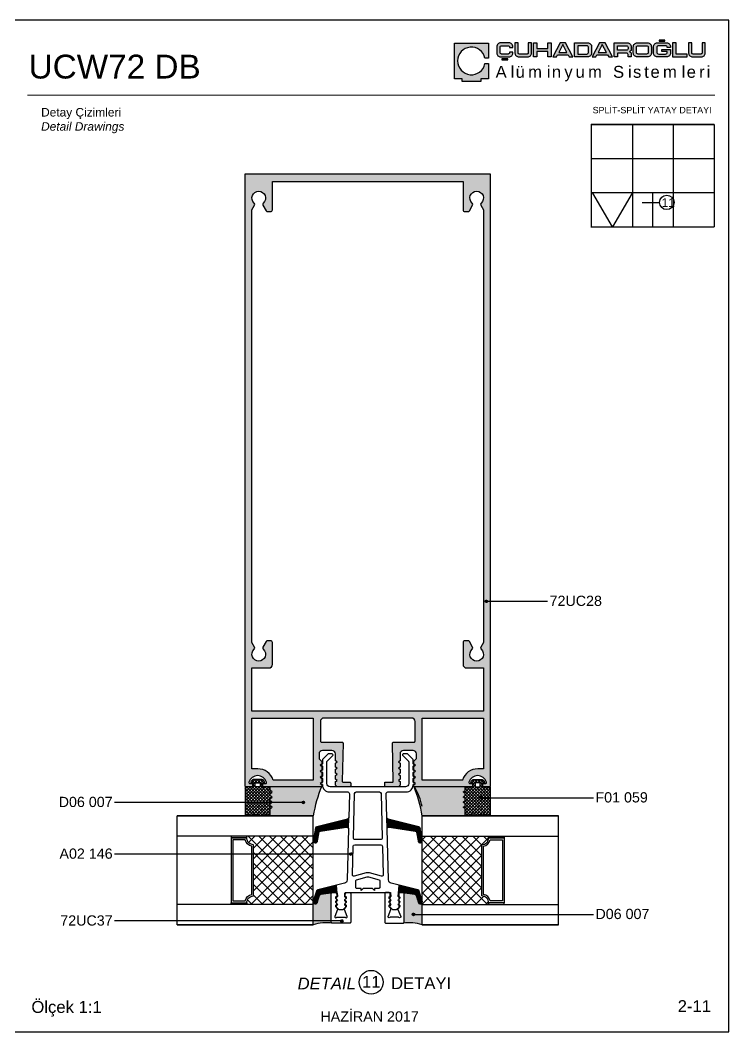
# Model space of a CAD drawing. Header units: millimetres. Extents: x -624 to 1947, y 11274 to 11571.
# Drawn here: x 1739.4 to 1947.4, y 11274.3 to 11571.3 of the extents above; entities that cross this region are included whole.
import ezdxf

# ---------------------------------------------------------------- set-up
doc = ezdxf.new("R2010")
doc.units = ezdxf.units.MM
for name, color, linetype in [('AKSESUAR', 7, 'Continuous'), ('Antet', 7, 'Continuous'), ('kesit_k', 7, 'Continuous'), ('Layer1', 7, 'Continuous'), ('yazı_numara_k', 11, 'Continuous')]:
    doc.layers.add(name, color=color, linetype=linetype)
doc.styles.get("Standard").update_dxf_attribs({"font": 'arial.ttf'})
pattern_1 = [(45, (1988.283914, 8154.76784), (-0.0224506403, 0.0224506403), [])]
pattern_2 = [(135, (2930.973248, 8154.76784), (0.0224506403, 0.0224506403), [])]

# ---------------------------------------------------------------- blocks, each defined once
blk = doc.blocks.new('72UC37')
at = {"layer": 'Layer1', "color": 0, "linetype": 'Continuous', "ltscale": 10}
blk.add_lwpolyline([(1705.09, 11318.63), (1706, 11318.63), (1706.34, 11318.33), (1706.39, 11317.75, -0.221695), (1706.3, 11317.51), (1706.13, 11317.34, 0.414214), (1706.13, 11316.91), (1706.3, 11316.74, -0.414214), (1706.3, 11316.32), (1706.13, 11316.14, 0.414214), (1706.13, 11315.72), (1706.3, 11315.54, -0.414214), (1706.3, 11315.12), (1706.13, 11314.94, 0.198912), (1706.04, 11314.73), (1706.04, 11314.67), (1706.04, 11314.62, 0.198912), (1706.13, 11314.41), (1706.55, 11313.99, -0.298826), (1706.62, 11313.67), (1705.81, 11311.64, 0.837166), (1706.32, 11311.33, -0.213422), (1706.54, 11311.43), (1707.64, 11311.43), (1708.75, 11311.43, -0.213422), (1708.97, 11311.33, 0.837166), (1709.47, 11311.64), (1708.67, 11313.67, -0.298826), (1708.74, 11313.99), (1709.15, 11314.41, 0.198912), (1709.24, 11314.62), (1709.24, 11314.67), (1709.24, 11314.73, 0.198912), (1709.15, 11314.94), (1708.98, 11315.12, -0.414214), (1708.98, 11315.54), (1709.15, 11315.72, 0.414214), (1709.15, 11316.14), (1708.98, 11316.32, -0.414214), (1708.98, 11316.74), (1709.15, 11316.91, 0.414214), (1709.15, 11317.34), (1708.98, 11317.51, -0.221695), (1708.89, 11317.75), (1708.94, 11318.33), (1709.28, 11318.63), (1710.19, 11318.63, -0.414214), (1710.49, 11318.33), (1710.49, 11309.93, -0.414214), (1710.19, 11309.63), (1707.64, 11309.63), (1705.09, 11309.63, -0.414214), (1704.79, 11309.93), (1704.79, 11318.33, -0.414214)], format="xyb", close=True, dxfattribs=at)
blk = doc.blocks.new('A02146')
h = blk.add_hatch()
h.set_pattern_fill('ANSI31', color=1, scale=0.01, angle=360, style=0)
h.set_pattern_definition(pattern_1)
h.paths.add_polyline_path([(2444.66, 11196.86), (2453.67, 11199.11, 0.337023), (2454.04, 11199.58), (2453.96, 11196.24, 0.466308), (2453.38, 11196.75), (2445.7, 11195.6, 0.321907), (2445.28, 11195.2), (2444.82, 11192.63, -1), (2443.64, 11192.84), (2444.29, 11196.46, -0.29562)])
h = blk.add_hatch()
h.set_pattern_fill('ANSI31', color=1, scale=0.01, angle=180, style=0)
h.set_pattern_definition(pattern_2)
h.paths.add_polyline_path([(2474.6, 11196.86), (2465.59, 11199.11, -0.337023), (2465.21, 11199.58), (2465.3, 11196.24, -0.466308), (2465.87, 11196.75), (2473.56, 11195.6, -0.321907), (2473.98, 11195.2), (2474.44, 11192.63, 1), (2475.62, 11192.84), (2474.97, 11196.46, 0.29562)])
h = blk.add_hatch()
h.set_pattern_fill('ANSI31', color=1, scale=0.01, angle=360, style=0)
h.set_pattern_definition(pattern_1)
h.paths.add_polyline_path([(2444.95, 11178.35), (2450.43, 11179.71), (2450.63, 11177.41, 0.388879), (2450.43, 11177.59), (2449.54, 11177.59, 0.037105), (2449.51, 11177.59), (2445.83, 11177.04, 0.285816), (2445.43, 11176.7), (2444.78, 11174.65, -1), (2443.63, 11175.01), (2444.59, 11178.01, -0.260029)])
h = blk.add_hatch()
h.set_pattern_fill('ANSI31', color=1, scale=0.01, angle=180, style=0)
h.set_pattern_definition(pattern_2)
h.paths.add_polyline_path([(2474.31, 11178.35), (2468.83, 11179.71), (2468.63, 11177.41, -0.388879), (2468.83, 11177.59), (2469.71, 11177.59, -0.037105), (2469.74, 11177.59), (2473.42, 11177.04, -0.285816), (2473.83, 11176.7), (2474.48, 11174.65, 1), (2475.62, 11175.01), (2474.67, 11178.01, 0.260029)])
at = {"color": 1}
for p, q in [((2453.96, 11196.24), (2454.04, 11199.58)), ((2465.3, 11196.24), (2465.21, 11199.58)), ((2450.63, 11177.41), (2450.43, 11179.71)), ((2468.63, 11177.41), (2468.83, 11179.71))]:
    blk.add_line(p, q, dxfattribs=at)
for points in [[(2465.69, 11181.25), (2465.3, 11196.24, -0.466308), (2465.87, 11196.75), (2473.56, 11195.6, -0.321907), (2473.98, 11195.2), (2474.44, 11192.63, 1), (2475.62, 11192.84), (2474.97, 11196.46, 0.29562), (2474.6, 11196.86), (2465.59, 11199.11, -0.337023), (2465.21, 11199.58), (2465.03, 11206.58, -0.421902), (2465.53, 11207.09), (2470.93, 11207.09, 0.414214), (2472.93, 11209.09), (2472.93, 11209.13, -0.298217), (2473.05, 11209.32, 0.654654), (2473.05, 11209.87, -0.298217), (2472.93, 11210.05), (2472.93, 11210.93, -0.298217), (2473.05, 11211.12, 0.654654), (2473.05, 11211.67, -0.298217), (2472.93, 11211.85), (2472.93, 11212.73, -0.298217), (2473.05, 11212.92, 0.654654), (2473.05, 11213.47, -0.298217), (2472.93, 11213.65), (2472.93, 11214.53, -0.298217), (2473.05, 11214.72, 0.636984), (2473.06, 11215.26, -0.284688), (2472.95, 11215.44), (2472.95, 11216.47, 0.198912), (2472.86, 11216.68), (2471.34, 11218.2, 0.198912), (2471.13, 11218.29), (2470.14, 11218.29, 0.668179), (2469.92, 11217.78), (2471.56, 11216.14, -0.198912), (2471.65, 11215.93), (2471.65, 11209.59, -0.414214), (2470.65, 11208.59), (2459.63, 11208.59), (2448.61, 11208.59, -0.414214), (2447.61, 11209.59), (2447.61, 11215.93, -0.198912), (2447.69, 11216.14), (2449.33, 11217.78, 0.668179), (2449.12, 11218.29), (2448.13, 11218.29, 0.198912), (2447.92, 11218.2), (2446.39, 11216.68, 0.198912), (2446.31, 11216.47), (2446.31, 11215.44, -0.284688), (2446.2, 11215.26, 0.636984), (2446.21, 11214.72, -0.298217), (2446.33, 11214.53), (2446.33, 11213.65, -0.298217), (2446.21, 11213.47, 0.654654), (2446.21, 11212.92, -0.298217), (2446.33, 11212.73), (2446.33, 11211.85, -0.298217), (2446.21, 11211.67, 0.654654), (2446.21, 11211.12, -0.298217), (2446.33, 11210.93), (2446.33, 11210.05, -0.298217), (2446.21, 11209.87, 0.654654), (2446.21, 11209.32, -0.298217), (2446.33, 11209.13), (2446.33, 11209.09, 0.414214), (2448.33, 11207.09), (2453.73, 11207.09, -0.421902), (2454.23, 11206.58), (2454.04, 11199.58, -0.337023), (2453.67, 11199.11), (2444.66, 11196.86, 0.29562), (2444.29, 11196.46), (2443.64, 11192.84, 1), (2444.82, 11192.63), (2445.28, 11195.2, -0.321907), (2445.7, 11195.6), (2453.38, 11196.75, -0.466308), (2453.96, 11196.24), (2453.56, 11181.25, -0.337023), (2452.81, 11180.31), (2444.95, 11178.35, 0.260029), (2444.59, 11178.01), (2443.63, 11175.01, 1), (2444.78, 11174.65), (2445.43, 11176.7, -0.285816), (2445.83, 11177.04), (2449.51, 11177.59, -0.037105), (2449.54, 11177.59), (2450.43, 11177.59, -0.388879), (2450.63, 11177.41), (2450.71, 11176.52, -0.204743), (2450.63, 11176.29), (2450.45, 11176.09, 0.376712), (2450.45, 11175.69), (2450.63, 11175.49, -0.376712), (2450.63, 11175.09), (2450.45, 11174.89, 0.376712), (2450.45, 11174.49), (2450.63, 11174.29, -0.376712), (2450.63, 11173.89), (2450.45, 11173.69, 0.395342), (2450.47, 11173.28), (2451.07, 11172.68, 0.198912), (2451.28, 11172.59), (2452.28, 11172.59, 0.198912), (2452.49, 11172.68), (2453.09, 11173.28, 0.395342), (2453.1, 11173.69), (2452.92, 11173.89, -0.376712), (2452.92, 11174.29), (2453.1, 11174.49, 0.376712), (2453.1, 11174.89), (2452.92, 11175.09, -0.376712), (2452.92, 11175.49), (2453.1, 11175.69, 0.376712), (2453.1, 11176.09), (2452.92, 11176.29, -0.204743), (2452.85, 11176.52), (2452.93, 11177.41, -0.388879), (2453.13, 11177.59), (2466.13, 11177.59, -0.388879), (2466.33, 11177.41), (2466.41, 11176.52, -0.204743), (2466.33, 11176.29), (2466.15, 11176.09, 0.376712), (2466.15, 11175.69), (2466.33, 11175.49, -0.376712), (2466.33, 11175.09), (2466.15, 11174.89, 0.376712), (2466.15, 11174.49), (2466.33, 11174.29, -0.376712), (2466.33, 11173.89), (2466.15, 11173.69, 0.395342), (2466.17, 11173.28), (2466.77, 11172.68, 0.198912), (2466.98, 11172.59), (2467.98, 11172.59, 0.198912), (2468.19, 11172.68), (2468.79, 11173.28, 0.395342), (2468.8, 11173.69), (2468.62, 11173.89, -0.376712), (2468.62, 11174.29), (2468.8, 11174.49, 0.376712), (2468.8, 11174.89), (2468.62, 11175.09, -0.376712), (2468.62, 11175.49), (2468.8, 11175.69, 0.376712), (2468.8, 11176.09), (2468.62, 11176.29, -0.204743), (2468.55, 11176.52), (2468.63, 11177.41, -0.388879), (2468.83, 11177.59), (2469.71, 11177.59, -0.037105), (2469.74, 11177.59), (2473.42, 11177.04, -0.285816), (2473.83, 11176.7), (2474.48, 11174.65, 1), (2475.62, 11175.01), (2474.67, 11178.01, 0.260029), (2474.31, 11178.35), (2466.45, 11180.31, -0.337023)], [(2455.39, 11193.6), (2455.73, 11206.6, -0.406566), (2456.23, 11207.09), (2463.03, 11207.09, -0.406566), (2463.53, 11206.6), (2463.87, 11193.6, -0.421902), (2463.37, 11193.09), (2455.89, 11193.09, -0.421902)], [(2455.11, 11182.79), (2455.32, 11191.1, -0.406566), (2455.82, 11191.59), (2463.43, 11191.59, -0.406566), (2463.93, 11191.1), (2464.15, 11182.79, -0.501309), (2463.65, 11182.39), (2460.15, 11183.33, 0.131652), (2459.11, 11183.33), (2455.61, 11182.39, -0.501309)], [(2456.13, 11178.99), (2456.13, 11181.14, -0.339454), (2456.28, 11181.33), (2459.42, 11182.17, -0.131652), (2459.84, 11182.17), (2462.98, 11181.33, -0.339454), (2463.13, 11181.14), (2463.13, 11178.99, -0.414214), (2462.93, 11178.79), (2461.63, 11178.79), (2461.63, 11178.19), (2461.03, 11178.79), (2458.23, 11178.79), (2457.63, 11178.19), (2457.63, 11178.79), (2456.33, 11178.79, -0.414214)]]:
    blk.add_lwpolyline(points, format="xyb", close=True, dxfattribs=at)
blk = doc.blocks.new('CAM32')
at = {"linetype": 'Continuous'}
for points in [[(941.47, -529.89), (941.47, -534.48), (940.97, -534.48), (940.97, -529.89)], [(941.47, -529.89), (941.47, -534.48), (940.97, -534.48), (940.97, -529.89)], [(941.47, -529.89), (941.47, -534.48), (940.97, -534.48), (940.97, -529.89)], [(960.47, -529.89), (960.47, -534.48), (960.97, -534.48), (960.97, -529.89)], [(960.47, -529.89), (960.47, -534.48), (960.97, -534.48), (960.97, -529.89)], [(960.47, -529.89), (960.47, -534.48), (960.97, -534.48), (960.97, -529.89)]]:
    blk.add_hatch(color=4, dxfattribs=at).paths.add_polyline_path(points)
h = blk.add_hatch()
h.set_pattern_fill('ANSI37', color=256, scale=0.7, angle=270, style=0)
h.set_pattern_definition([(315, (-765.4288, -11863.6118), (1.5715448, 1.5715448), []), (45, (-765.4288, -11863.6118), (-1.5715448, 1.5715448), [])])
h.paths.add_polyline_path([(960.97, -553.99), (960.97, -534.49), (960.47, -534.49), (960.47, -534.49, 0.414214), (958.47, -536.49), (943.47, -536.49, 0.414214), (941.47, -534.49), (941.47, -534.48), (940.97, -534.48), (940.97, -553.99)])
at = {"color": 4}
for p, q in [((934.97, -513.99), (934.97, -553.99)), ((934.97, -553.99), (934.97, -513.99)), ((934.97, -513.99), (966.97, -513.99)), ((934.97, -513.99), (934.97, -553.99)), ((934.97, -553.99), (934.97, -513.99)), ((934.97, -513.99), (966.97, -513.99)), ((934.97, -513.99), (934.97, -553.99)), ((934.97, -513.99), (966.97, -513.99)), ((940.97, -553.99), (940.97, -513.99)), ((940.97, -553.99), (940.97, -513.99)), ((940.97, -553.99), (940.97, -513.99)), ((960.97, -553.99), (960.97, -513.99)), ((960.97, -553.99), (960.97, -513.99)), ((960.97, -553.99), (960.97, -513.99)), ((966.97, -513.99), (966.97, -553.99)), ((966.97, -513.99), (966.97, -553.99)), ((966.97, -553.99), (966.97, -513.99)), ((966.97, -553.99), (966.97, -513.99)), ((966.97, -513.99), (966.97, -553.99)), ((934.97, -553.99), (966.97, -553.99)), ((934.97, -553.99), (966.97, -553.99)), ((934.97, -553.99), (966.97, -553.99))]:
    blk.add_line(p, q, dxfattribs=at)
for points in [[(941.47, -529.89), (941.47, -534.48), (940.97, -534.48), (940.97, -529.89)], [(941.47, -529.89), (941.47, -534.48), (940.97, -534.48), (940.97, -529.89)], [(941.47, -529.89), (941.47, -534.48), (940.97, -534.48), (940.97, -529.89)], [(960.47, -529.89), (960.47, -534.49), (960.97, -534.49), (960.97, -529.89)], [(960.47, -529.89), (960.47, -534.48), (960.97, -534.48), (960.97, -529.89)], [(960.47, -529.89), (960.47, -534.49), (960.97, -534.49), (960.97, -529.89)], [(960.47, -529.89), (960.47, -534.48), (960.97, -534.48), (960.97, -529.89)], [(960.47, -529.89), (960.47, -534.49), (960.97, -534.49), (960.97, -529.89)], [(960.47, -529.89), (960.47, -534.48), (960.97, -534.48), (960.97, -529.89)]]:
    blk.add_lwpolyline(points, close=True, dxfattribs=at)
for points in [[(958.47, -536.49, -0.414214), (960.47, -534.49), (960.47, -529.89), (941.47, -529.89), (941.47, -534.49, -0.414214), (943.47, -536.49)], [(958.47, -536.49, -0.414214), (960.47, -534.49), (960.47, -529.89), (941.47, -529.89), (941.47, -534.49, -0.414214), (943.47, -536.49)], [(958.47, -536.49, -0.414214), (960.47, -534.49), (960.47, -529.89), (941.47, -529.89), (941.47, -534.49, -0.414214), (943.47, -536.49)], [(958.02, -535.99, -0.300614), (959.97, -534.04), (959.97, -530.39), (941.97, -530.39), (941.97, -534.04, -0.300614), (943.92, -535.99)], [(958.02, -535.99, -0.300614), (959.97, -534.04), (959.97, -530.39), (941.97, -530.39), (941.97, -534.04, -0.300614), (943.92, -535.99)], [(958.02, -535.99, -0.300614), (959.97, -534.04), (959.97, -530.39), (941.97, -530.39), (941.97, -534.04, -0.300614), (943.92, -535.99)]]:
    blk.add_lwpolyline(points, format="xyb", close=True, dxfattribs=at)
blk = doc.blocks.new('F01059')
h = blk.add_hatch()
h.set_pattern_fill('ANSI37', color=11, scale=0.2, angle=270)
h.set_pattern_definition([(315, (-9811.85, 12946.3774), (0.449012806, 0.449012806), []), (45, (-9811.85, 12946.3774), (-0.449012806, 0.449012806), [])])
h.paths.add_polyline_path([(1350.88, 11081.2), (1351.11, 11081.6), (1351.81, 11081.6), (1352.04, 11081.2, 0.57735), (1352.38, 11081.2), (1352.61, 11081.6), (1353.31, 11081.6), (1353.54, 11081.2, 0.57735), (1353.88, 11081.2), (1354.11, 11081.6), (1355.01, 11081.6, 0.414214), (1355.21, 11081.8), (1355.21, 11083.41, 0.245393), (1355.12, 11083.58, -0.734238), (1355.21, 11083.85), (1356.41, 11083.85), (1356.41, 11083.45, 0.57735), (1356.71, 11083.28), (1356.91, 11083.39, 0.267949), (1357.41, 11084.26), (1357.41, 11086.34, 0.267949), (1356.91, 11087.21), (1356.71, 11087.32, 0.57735), (1356.41, 11087.15), (1356.41, 11086.75), (1355.21, 11086.75, -0.734238), (1355.12, 11087.02, 0.245393), (1355.21, 11087.19), (1355.21, 11088.8, 0.414214), (1355.01, 11089), (1346.91, 11089, 0.668179), (1346.77, 11088.66), (1347.19, 11088.24, -0.414214), (1347.19, 11087.96), (1346.77, 11087.54, 0.414214), (1346.77, 11087.26), (1347.19, 11086.84, -0.414214), (1347.19, 11086.56), (1346.77, 11086.14, 0.414214), (1346.77, 11085.86), (1347.19, 11085.44, -0.414214), (1347.19, 11085.16), (1346.77, 11084.74, 0.414214), (1346.77, 11084.46), (1347.19, 11084.04, -0.414214), (1347.19, 11083.76), (1346.77, 11083.34, 0.414214), (1346.77, 11083.06), (1347.19, 11082.64, -0.414214), (1347.19, 11082.36), (1346.77, 11081.94, 0.668179), (1346.91, 11081.6), (1348.81, 11081.6), (1349.04, 11081.2, 0.57735), (1349.38, 11081.2), (1349.61, 11081.6), (1350.31, 11081.6), (1350.54, 11081.2, 0.57735)])
h.paths.add_polyline_path([(1355.41, 11086.05), (1356.21, 11086.05, -0.414214), (1356.41, 11085.85), (1356.41, 11084.75, -0.414214), (1356.21, 11084.55), (1355.41, 11084.55, -0.414214), (1355.21, 11084.75), (1355.21, 11085.85, -0.414214)], flags=16)
at = {"color": 0}
for points in [[(1350.88, 11081.2), (1351.11, 11081.6), (1351.81, 11081.6), (1352.04, 11081.2, 0.57735), (1352.38, 11081.2), (1352.61, 11081.6), (1353.31, 11081.6), (1353.54, 11081.2, 0.57735), (1353.88, 11081.2), (1354.11, 11081.6), (1355.01, 11081.6, 0.414214), (1355.21, 11081.8), (1355.21, 11083.41, 0.245393), (1355.12, 11083.58, -0.734238), (1355.21, 11083.85), (1356.41, 11083.85), (1356.41, 11083.45, 0.57735), (1356.71, 11083.28), (1356.91, 11083.39, 0.267949), (1357.41, 11084.26), (1357.41, 11086.34, 0.267949), (1356.91, 11087.21), (1356.71, 11087.32, 0.57735), (1356.41, 11087.15), (1356.41, 11086.75), (1355.21, 11086.75, -0.734238), (1355.12, 11087.02, 0.245393), (1355.21, 11087.19), (1355.21, 11088.8, 0.414214), (1355.01, 11089), (1346.91, 11089, 0.668179), (1346.77, 11088.66), (1347.19, 11088.24, -0.414214), (1347.19, 11087.96), (1346.77, 11087.54, 0.414214), (1346.77, 11087.26), (1347.19, 11086.84, -0.414214), (1347.19, 11086.56), (1346.77, 11086.14, 0.414214), (1346.77, 11085.86), (1347.19, 11085.44, -0.414214), (1347.19, 11085.16), (1346.77, 11084.74, 0.414214), (1346.77, 11084.46), (1347.19, 11084.04, -0.414214), (1347.19, 11083.76), (1346.77, 11083.34, 0.414214), (1346.77, 11083.06), (1347.19, 11082.64, -0.414214), (1347.19, 11082.36), (1346.77, 11081.94, 0.668179), (1346.91, 11081.6), (1348.81, 11081.6), (1349.04, 11081.2, 0.57735), (1349.38, 11081.2), (1349.61, 11081.6), (1350.31, 11081.6), (1350.54, 11081.2, 0.57735)], [(1355.41, 11086.05), (1356.21, 11086.05, -0.414214), (1356.41, 11085.85), (1356.41, 11084.75, -0.414214), (1356.21, 11084.55), (1355.41, 11084.55, -0.414214), (1355.21, 11084.75), (1355.21, 11085.85, -0.414214)]]:
    blk.add_lwpolyline(points, format="xyb", close=True, dxfattribs=at)
blk = doc.blocks.new('logo')
at = {"layer": 'Antet'}
h = blk.add_hatch(color=255, dxfattribs=at)
h.paths.add_polyline_path([(-430211.64, 79968.64, -0.414214), (-430211.2, 79969.07), (-430209.3, 79969.07, -0.414214), (-430208.87, 79968.64), (-430208.87, 79968.51), (-430207.89, 79968.51), (-430207.89, 79968.77, 0.414214), (-430209.03, 79969.91), (-430211.48, 79969.91, 0.414214), (-430212.62, 79968.77), (-430212.62, 79966.93, 0.414214), (-430211.48, 79965.79), (-430209.03, 79965.79, 0.414214), (-430207.89, 79966.93), (-430207.89, 79967.18), (-430208.87, 79967.18), (-430208.87, 79967.06, -0.414214), (-430209.3, 79966.63), (-430211.2, 79966.63, -0.414214), (-430211.64, 79967.06)])
h.paths.add_polyline_path([(-430211.12, 79965.27), (-430211.12, 79964.98), (-430209.39, 79964.98), (-430209.39, 79965.27)])
h.paths.add_polyline_path([(-430203.54, 79965.79, 0.414214), (-430202.4, 79966.93), (-430202.4, 79969.91), (-430203.36, 79969.91), (-430203.36, 79966.97, -0.414214), (-430203.7, 79966.63), (-430205.98, 79966.63, -0.414214), (-430206.33, 79966.97), (-430206.33, 79969.91), (-430207.28, 79969.91), (-430207.28, 79966.93, 0.414214), (-430206.14, 79965.79)])
h.paths.add_polyline_path([(-430200.82, 79967.43), (-430197.61, 79967.43), (-430197.61, 79965.79), (-430196.63, 79965.79), (-430196.63, 79969.91), (-430197.61, 79969.91), (-430197.61, 79968.27), (-430200.82, 79968.27), (-430200.82, 79969.91), (-430201.8, 79969.91), (-430201.8, 79965.79), (-430200.82, 79965.79)])
h.paths.add_polyline_path([(-430196.17, 79965.79), (-430195.09, 79965.79), (-430194.79, 79966.39), (-430191.63, 79966.39), (-430191.32, 79965.79), (-430190.25, 79965.79), (-430192.39, 79969.93), (-430194.02, 79969.93)])
h.paths.add_polyline_path([(-430194.41, 79967.1), (-430193.21, 79969.43), (-430192, 79967.1)], flags=16)
h.paths.add_polyline_path([(-430189.78, 79965.79), (-430185.9, 79965.79, 0.414214), (-430184.76, 79966.93), (-430184.76, 79968.77, 0.414214), (-430185.9, 79969.91), (-430189.78, 79969.91)])
h.paths.add_polyline_path([(-430188.83, 79969.07), (-430186.15, 79969.07, -0.414214), (-430185.71, 79968.64), (-430185.71, 79967.06, -0.414214), (-430186.15, 79966.63), (-430188.83, 79966.63)], flags=16)
h.paths.add_polyline_path([(-430183.21, 79966.39), (-430180.06, 79966.39), (-430179.75, 79965.79), (-430178.67, 79965.79), (-430180.82, 79969.93), (-430182.45, 79969.93), (-430184.6, 79965.79), (-430183.52, 79965.79)])
h.paths.add_polyline_path([(-430182.84, 79967.1), (-430181.63, 79969.43), (-430180.43, 79967.1)], flags=16)
h.paths.add_polyline_path([(-430177.2, 79966.9), (-430174.52, 79966.9, -0.414214), (-430174.08, 79966.47), (-430174.08, 79965.79), (-430173.13, 79965.79), (-430173.13, 79966.73, 0.203358), (-430173.26, 79967.04, 0.098259), (-430173.64, 79967.28), (-430173.64, 79967.38, 0.058399), (-430173.32, 79967.55, 0.246853), (-430173.13, 79967.91), (-430173.13, 79968.77, 0.414214), (-430174.27, 79969.91), (-430178.15, 79969.91), (-430178.15, 79965.79), (-430177.2, 79965.79)])
h.paths.add_polyline_path([(-430177.2, 79967.77), (-430177.2, 79969.07), (-430174.55, 79969.07, -0.414214), (-430174.08, 79968.61), (-430174.08, 79968.2, -0.414214), (-430174.52, 79967.77)], flags=16)
h.paths.add_polyline_path([(-430168.35, 79965.79, 0.414214), (-430167.21, 79966.93), (-430167.21, 79968.77, 0.414214), (-430168.35, 79969.91), (-430171.39, 79969.91, 0.414214), (-430172.52, 79968.77), (-430172.52, 79966.93, 0.414214), (-430171.39, 79965.79)])
h.paths.add_polyline_path([(-430171.14, 79966.63, -0.414214), (-430171.57, 79967.06), (-430171.57, 79968.64, -0.414214), (-430171.14, 79969.07), (-430168.6, 79969.07, -0.414214), (-430168.16, 79968.64), (-430168.16, 79967.06, -0.414214), (-430168.6, 79966.63)], flags=16)
h.paths.add_polyline_path([(-430165.47, 79965.79), (-430162.72, 79965.79, 0.414214), (-430161.58, 79966.93), (-430161.58, 79967.93), (-430164.15, 79967.93), (-430164.15, 79967.38), (-430162.56, 79967.38), (-430162.56, 79967.18, -0.414214), (-430163.11, 79966.63), (-430165.07, 79966.63, -0.414214), (-430165.62, 79967.18), (-430165.62, 79968.52, -0.414214), (-430165.07, 79969.07), (-430163.11, 79969.07, -0.407741), (-430162.56, 79968.53), (-430161.58, 79968.53), (-430161.58, 79968.77, 0.414214), (-430162.72, 79969.91), (-430165.47, 79969.91, 0.414214), (-430166.6, 79968.77), (-430166.6, 79966.93, 0.414214)])
h.paths.add_polyline_path([(-430163.23, 79970.43), (-430163.23, 79970.72), (-430164.96, 79970.72), (-430164.96, 79970.43)])
h.paths.add_polyline_path([(-430156.73, 79965.79), (-430156.73, 79966.63), (-430159.92, 79966.63), (-430159.92, 79969.91), (-430160.97, 79969.91), (-430160.97, 79965.79)])
h.paths.add_polyline_path([(-430155.32, 79966.97), (-430155.32, 79969.91), (-430156.27, 79969.91), (-430156.27, 79966.93, 0.414214), (-430155.13, 79965.79), (-430152.53, 79965.79, 0.414214), (-430151.39, 79966.93), (-430151.39, 79969.91), (-430152.34, 79969.91), (-430152.34, 79966.97, -0.414214), (-430152.69, 79966.63), (-430154.97, 79966.63, -0.414214)])
blk.add_hatch(color=255, dxfattribs=at).paths.add_polyline_path([(-430216.08, 79965.4), (-430215.09, 79965.4), (-430215.09, 79969.85), (-430225.03, 79969.85), (-430225.03, 79959.39), (-430222.81, 79959.39), (-430222.81, 79958.6), (-430217.31, 79958.6), (-430217.31, 79959.39), (-430215.09, 79959.39), (-430215.09, 79963.83), (-430216.08, 79963.83, -10.235635)])
at = {"layer": 'Antet', "color": 255}
for points in [[(-430164.96, 79970.72), (-430164.96, 79970.43), (-430163.23, 79970.43), (-430163.23, 79970.72)], [(-430200.82, 79969.91), (-430200.82, 79968.27), (-430197.61, 79968.27), (-430197.61, 79969.91), (-430196.63, 79969.91), (-430196.63, 79965.79), (-430197.61, 79965.79), (-430197.61, 79967.43), (-430200.82, 79967.43), (-430200.82, 79965.79), (-430201.8, 79965.79), (-430201.8, 79969.91)], [(-430195.09, 79965.79), (-430194.79, 79966.39), (-430191.63, 79966.39), (-430191.32, 79965.79), (-430190.25, 79965.79), (-430192.39, 79969.93), (-430194.02, 79969.93), (-430196.17, 79965.79)], [(-430194.41, 79967.1), (-430192, 79967.1), (-430193.21, 79969.43)], [(-430183.52, 79965.79), (-430183.21, 79966.39), (-430180.06, 79966.39), (-430179.75, 79965.79), (-430178.67, 79965.79), (-430180.82, 79969.93), (-430182.45, 79969.93), (-430184.6, 79965.79)], [(-430182.84, 79967.1), (-430180.43, 79967.1), (-430181.63, 79969.43)], [(-430160.97, 79969.91), (-430160.97, 79965.79), (-430156.73, 79965.79), (-430156.73, 79966.63), (-430159.92, 79966.63), (-430159.92, 79969.91)], [(-430211.12, 79965.27), (-430211.12, 79964.98), (-430209.39, 79964.98), (-430209.39, 79965.27)]]:
    blk.add_lwpolyline(points, close=True, dxfattribs=at)
for points in [[(-430217.31, 79959.39), (-430217.31, 79958.6), (-430222.81, 79958.6), (-430222.81, 79959.39), (-430225.03, 79959.39), (-430225.03, 79969.85), (-430215.09, 79969.85), (-430215.09, 79965.4), (-430216.08, 79965.4, 10.235635), (-430216.08, 79963.83), (-430215.09, 79963.83), (-430215.09, 79959.39)], [(-430211.2, 79966.63, -0.414214), (-430211.64, 79967.06), (-430211.64, 79968.64, -0.414214), (-430211.2, 79969.07), (-430209.3, 79969.07, -0.414214), (-430208.87, 79968.64), (-430208.87, 79968.51), (-430207.89, 79968.51), (-430207.89, 79968.77, 0.414214), (-430209.03, 79969.91), (-430211.48, 79969.91, 0.414214), (-430212.62, 79968.77), (-430212.62, 79966.93, 0.414214), (-430211.48, 79965.79), (-430209.03, 79965.79, 0.414214), (-430207.89, 79966.93), (-430207.89, 79967.18), (-430208.87, 79967.18), (-430208.87, 79967.06, -0.414214), (-430209.3, 79966.63)], [(-430203.7, 79966.63), (-430205.98, 79966.63, -0.414214), (-430206.33, 79966.97), (-430206.33, 79969.91), (-430207.28, 79969.91), (-430207.28, 79966.93, 0.414214), (-430206.14, 79965.79), (-430203.54, 79965.79, 0.414214), (-430202.4, 79966.93), (-430202.4, 79969.91), (-430203.36, 79969.91), (-430203.36, 79966.97, -0.414214)], [(-430189.78, 79965.79), (-430189.78, 79969.91), (-430185.9, 79969.91, -0.414214), (-430184.76, 79968.77), (-430184.76, 79966.93, -0.414214), (-430185.9, 79965.79)], [(-430185.71, 79968.64, 0.414214), (-430186.15, 79969.07), (-430188.83, 79969.07), (-430188.83, 79966.63), (-430186.15, 79966.63, 0.414214), (-430185.71, 79967.06)], [(-430173.13, 79966.73), (-430173.13, 79965.79), (-430174.08, 79965.79), (-430174.08, 79966.47, 0.414214), (-430174.52, 79966.9), (-430177.2, 79966.9), (-430177.2, 79965.79), (-430178.15, 79965.79), (-430178.15, 79969.91), (-430174.27, 79969.91, -0.414214), (-430173.13, 79968.77), (-430173.13, 79967.91, -0.246853), (-430173.32, 79967.55, -0.058399), (-430173.64, 79967.38), (-430173.64, 79967.28, -0.098259), (-430173.26, 79967.04, -0.203358)], [(-430174.55, 79969.07, -0.414214), (-430174.08, 79968.61), (-430174.08, 79968.2, -0.414214), (-430174.52, 79967.77), (-430177.2, 79967.77), (-430177.2, 79969.07)], [(-430168.35, 79965.79), (-430171.39, 79965.79, -0.414214), (-430172.52, 79966.93), (-430172.52, 79968.77, -0.414214), (-430171.39, 79969.91), (-430168.35, 79969.91, -0.414214), (-430167.21, 79968.77), (-430167.21, 79966.93, -0.414214)], [(-430168.16, 79968.64), (-430168.16, 79967.06, -0.414214), (-430168.6, 79966.63), (-430171.14, 79966.63, -0.414214), (-430171.57, 79967.06), (-430171.57, 79968.64, -0.414214), (-430171.14, 79969.07), (-430168.6, 79969.07, -0.414214)], [(-430162.56, 79967.18), (-430162.56, 79967.38), (-430164.15, 79967.38), (-430164.15, 79967.93), (-430161.58, 79967.93), (-430161.58, 79966.93, -0.414214), (-430162.72, 79965.79), (-430165.47, 79965.79, -0.414214), (-430166.6, 79966.93), (-430166.6, 79968.77, -0.414214), (-430165.47, 79969.91), (-430162.72, 79969.91, -0.414214), (-430161.58, 79968.77), (-430161.58, 79968.53), (-430162.56, 79968.53, 0.407741), (-430163.11, 79969.07), (-430165.07, 79969.07, 0.414214), (-430165.62, 79968.52), (-430165.62, 79967.18, 0.414214), (-430165.07, 79966.63), (-430163.11, 79966.63, 0.414214)], [(-430155.13, 79965.79), (-430152.53, 79965.79, 0.414214), (-430151.39, 79966.93), (-430151.39, 79969.91), (-430152.34, 79969.91), (-430152.34, 79966.97, -0.414214), (-430152.69, 79966.63), (-430154.97, 79966.63, -0.414214), (-430155.32, 79966.97), (-430155.32, 79969.91), (-430156.27, 79969.91), (-430156.27, 79966.93, 0.414214)]]:
    blk.add_lwpolyline(points, format="xyb", close=True, dxfattribs=at)
at = {"layer": 'Antet', "color": 255, "insert": (-430212.96, 79963.16), "char_height": 3.5, "attachment_point": 1}
blk.add_mtext('{\\fArial|b0|i0|c162|p34;\\T1.35;Alüminyum Sistemleri}', dxfattribs=at)
blk = doc.blocks.new('72UC28')
at = {"layer": 'AKSESUAR', "linetype": 'ByBlock'}
h = blk.add_hatch(color=30, dxfattribs=at)
h.paths.add_polyline_path([(3791.88, 10610.15), (3791.88, 10789.85), (3719.88, 10789.85), (3719.88, 10610.15, 0.414214), (3720.18, 10609.85), (3721.71, 10609.85, 0.267949), (3721.97, 10610), (3722.04, 10610.12, 0.131652), (3722.08, 10610.27), (3722.08, 10610.55, 0.414214), (3721.78, 10610.85), (3721.29, 10610.85, -0.50381), (3721, 10611.23, -0.740532), (3726.16, 10611.23, -0.50381), (3725.88, 10610.85), (3725.38, 10610.85, 0.414214), (3725.08, 10610.55), (3725.08, 10610.27, 0.131652), (3725.12, 10610.12), (3725.2, 10610, 0.267949), (3725.46, 10609.85), (3742.08, 10609.85, 0.414214), (3742.38, 10610.15), (3742.38, 10610.53), (3741.88, 10610.85), (3742.38, 10611.16), (3742.38, 10612.33), (3741.88, 10612.65), (3742.38, 10612.96), (3742.38, 10614.13), (3741.88, 10614.45), (3742.38, 10614.76), (3742.38, 10615.93), (3741.88, 10616.25), (3742.38, 10616.56), (3742.38, 10617.25, 0.198912), (3742.32, 10617.39), (3741.64, 10618.07, -0.198912), (3741.58, 10618.21), (3741.58, 10619.55, -0.414214), (3742.58, 10620.55), (3745.38, 10620.55, -0.414214), (3746.38, 10619.55), (3746.38, 10617.46), (3746.88, 10617.15), (3746.38, 10616.83), (3746.38, 10615.66), (3746.88, 10615.35), (3746.38, 10615.03), (3746.38, 10613.86), (3746.88, 10613.55), (3746.38, 10613.23), (3746.38, 10612.06), (3746.88, 10611.75), (3746.38, 10611.43), (3746.38, 10610.35), (3746.88, 10609.85), (3750.58, 10609.85, 0.414214), (3750.88, 10610.15), (3750.88, 10610.95, 0.414214), (3750.58, 10611.25), (3748.69, 10611.25, -0.420875), (3748.39, 10611.55), (3748.64, 10622.64, 0.420875), (3748.34, 10622.95), (3742.28, 10622.95, -0.414214), (3741.98, 10623.25), (3741.98, 10629.05, -0.414214), (3742.98, 10630.05), (3768.78, 10630.05, -0.414214), (3769.78, 10629.05), (3769.78, 10623.25, -0.414214), (3769.48, 10622.95), (3763.43, 10622.95, 0.420875), (3763.13, 10622.64), (3763.38, 10611.45, -0.420875), (3763.18, 10611.25), (3761.08, 10611.25, 0.414214), (3760.88, 10611.05), (3760.88, 10610.05, 0.414214), (3761.08, 10609.85), (3764.88, 10609.85), (3765.38, 10610.35), (3765.38, 10611.43), (3764.88, 10611.75), (3765.38, 10612.06), (3765.38, 10613.23), (3764.88, 10613.55), (3765.38, 10613.86), (3765.38, 10615.03), (3764.88, 10615.35), (3765.38, 10615.66), (3765.38, 10616.83), (3764.88, 10617.15), (3765.38, 10617.46), (3765.38, 10619.55, -0.414214), (3766.38, 10620.55), (3769.18, 10620.55, -0.414214), (3770.18, 10619.55), (3770.18, 10618.21, -0.198912), (3770.12, 10618.07), (3769.44, 10617.39, 0.198912), (3769.38, 10617.25), (3769.38, 10616.56), (3769.88, 10616.25), (3769.38, 10615.93), (3769.38, 10614.76), (3769.88, 10614.45), (3769.38, 10614.13), (3769.38, 10612.96), (3769.88, 10612.65), (3769.38, 10612.33), (3769.38, 10611.16), (3769.88, 10610.85), (3769.38, 10610.53), (3769.38, 10610.15, 0.414214), (3769.68, 10609.85), (3786.31, 10609.85, 0.267949), (3786.57, 10610), (3786.64, 10610.12, 0.131652), (3786.68, 10610.27), (3786.68, 10610.55, 0.414214), (3786.38, 10610.85), (3785.89, 10610.85, -0.50381), (3785.6, 10611.23, -0.740532), (3790.76, 10611.23, -0.50381), (3790.48, 10610.85), (3789.98, 10610.85, 0.414214), (3789.68, 10610.55), (3789.68, 10610.27, 0.131652), (3789.72, 10610.12), (3789.8, 10610, 0.267949), (3790.06, 10609.85), (3791.58, 10609.85, 0.414214)])
h.paths.add_polyline_path([(3721.88, 10630.05), (3739.88, 10630.05), (3739.88, 10611.85), (3728.07, 10611.85, 0.328156), (3723.58, 10615.15), (3721.88, 10615.15)], flags=16)
h.paths.add_polyline_path([(3722.56, 10650.25, 0.35756), (3722.67, 10650.88), (3721.88, 10652.23), (3721.88, 10779.26), (3722.67, 10780.62, 0.35756), (3722.56, 10781.24, -2.653433), (3725.2, 10781.24, 0.35756), (3725.1, 10780.62), (3726.04, 10779, 0.267949), (3726.47, 10778.75), (3727.38, 10778.75, 0.414214), (3727.88, 10779.25), (3727.88, 10787.55), (3783.88, 10787.55), (3783.88, 10779.25, 0.414214), (3784.38, 10778.75), (3785.3, 10778.75, 0.267949), (3785.73, 10779), (3786.67, 10780.62, 0.35756), (3786.56, 10781.24, -2.653433), (3789.2, 10781.24, 0.35756), (3789.1, 10780.62), (3789.88, 10779.26), (3789.88, 10652.23), (3789.1, 10650.88, 0.35756), (3789.2, 10650.25, -2.653433), (3786.56, 10650.25, 0.35756), (3786.67, 10650.88), (3785.73, 10652.5, 0.267949), (3785.3, 10652.75), (3784.38, 10652.75, 0.414214), (3783.88, 10652.25), (3783.88, 10645.75, 0.414214), (3784.88, 10644.75), (3789.88, 10644.75), (3789.88, 10632.05), (3721.88, 10632.05), (3721.88, 10644.75), (3726.88, 10644.75, 0.414214), (3727.88, 10645.75), (3727.88, 10652.25, 0.414214), (3727.38, 10652.75), (3726.47, 10652.75, 0.267949), (3726.04, 10652.5), (3725.1, 10650.88, 0.35756), (3725.2, 10650.25, -2.653433)], flags=16)
h.paths.add_polyline_path([(3771.88, 10611.85), (3771.88, 10630.05), (3789.88, 10630.05), (3789.88, 10615.15), (3788.18, 10615.15, 0.328156), (3783.7, 10611.85)], flags=16)
at = {"layer": 'Layer1', "color": 0, "ltscale": 10}
for points in [[(3769.38, 10610.15), (3769.38, 10610.53), (3769.88, 10610.85), (3769.38, 10611.16), (3769.38, 10612.33), (3769.88, 10612.65), (3769.38, 10612.96), (3769.38, 10614.13), (3769.88, 10614.45), (3769.38, 10614.76), (3769.38, 10615.93), (3769.88, 10616.25), (3769.38, 10616.56), (3769.38, 10617.25, -0.198912), (3769.44, 10617.39), (3770.12, 10618.07, 0.198912), (3770.18, 10618.21), (3770.18, 10619.55, 0.414214), (3769.18, 10620.55), (3766.38, 10620.55, 0.414214), (3765.38, 10619.55), (3765.38, 10617.46), (3764.88, 10617.15), (3765.38, 10616.83), (3765.38, 10615.66), (3764.88, 10615.35), (3765.38, 10615.03), (3765.38, 10613.86), (3764.88, 10613.55), (3765.38, 10613.23), (3765.38, 10612.06), (3764.88, 10611.75), (3765.38, 10611.43), (3765.38, 10610.35), (3764.88, 10609.85), (3761.08, 10609.85, -0.414214), (3760.88, 10610.05), (3760.88, 10611.05, -0.414214), (3761.08, 10611.25), (3763.18, 10611.25, 0.420875), (3763.38, 10611.45), (3763.13, 10622.64, -0.420875), (3763.43, 10622.95), (3769.48, 10622.95, 0.414214), (3769.78, 10623.25), (3769.78, 10629.05, 0.414214), (3768.78, 10630.05), (3742.98, 10630.05, 0.414214), (3741.98, 10629.05), (3741.98, 10623.25, 0.414214), (3742.28, 10622.95), (3748.34, 10622.95, -0.420875), (3748.64, 10622.64), (3748.39, 10611.55, 0.420875), (3748.69, 10611.25), (3750.58, 10611.25, -0.414214), (3750.88, 10610.95), (3750.88, 10610.15, -0.414214), (3750.58, 10609.85), (3746.88, 10609.85), (3746.38, 10610.35), (3746.38, 10611.43), (3746.88, 10611.75), (3746.38, 10612.06), (3746.38, 10613.23), (3746.88, 10613.55), (3746.38, 10613.86), (3746.38, 10615.03), (3746.88, 10615.35), (3746.38, 10615.66), (3746.38, 10616.83), (3746.88, 10617.15), (3746.38, 10617.46), (3746.38, 10619.55, 0.414214), (3745.38, 10620.55), (3742.58, 10620.55, 0.414214), (3741.58, 10619.55), (3741.58, 10618.21, 0.198912), (3741.64, 10618.07), (3742.32, 10617.39, -0.198912), (3742.38, 10617.25), (3742.38, 10616.56), (3741.88, 10616.25), (3742.38, 10615.93), (3742.38, 10614.76), (3741.88, 10614.45), (3742.38, 10614.13), (3742.38, 10612.96), (3741.88, 10612.65), (3742.38, 10612.33), (3742.38, 10611.16), (3741.88, 10610.85), (3742.38, 10610.53), (3742.38, 10610.15, -0.414214), (3742.08, 10609.85), (3725.46, 10609.85, -0.267949), (3725.2, 10610), (3725.12, 10610.12, -0.131652), (3725.08, 10610.27), (3725.08, 10610.55, -0.414214), (3725.38, 10610.85), (3725.88, 10610.85, 0.50381), (3726.16, 10611.23, 0.740532), (3721, 10611.23, 0.50381), (3721.29, 10610.85), (3721.78, 10610.85, -0.414214), (3722.08, 10610.55), (3722.08, 10610.27, -0.131652), (3722.04, 10610.12), (3721.97, 10610, -0.267949), (3721.71, 10609.85), (3720.18, 10609.85, -0.414214), (3719.88, 10610.15), (3719.88, 10789.85), (3791.88, 10789.85), (3791.88, 10610.15, -0.414214), (3791.58, 10609.85), (3790.06, 10609.85, -0.267949), (3789.8, 10610), (3789.72, 10610.12, -0.131652), (3789.68, 10610.27), (3789.68, 10610.55, -0.414214), (3789.98, 10610.85), (3790.48, 10610.85, 0.50381), (3790.76, 10611.23, 0.740532), (3785.6, 10611.23, 0.50381), (3785.89, 10610.85), (3786.38, 10610.85, -0.414214), (3786.68, 10610.55), (3786.68, 10610.27, -0.131652), (3786.64, 10610.12), (3786.57, 10610, -0.267949), (3786.31, 10609.85), (3769.68, 10609.85, -0.414214)], [(3722.56, 10781.24, -2.653433), (3725.2, 10781.24, 0.35756), (3725.1, 10780.62), (3726.04, 10779, 0.267949), (3726.47, 10778.75), (3727.38, 10778.75, 0.414214), (3727.88, 10779.25), (3727.88, 10787.55), (3783.88, 10787.55), (3783.88, 10779.25, 0.414214), (3784.38, 10778.75), (3785.3, 10778.75, 0.267949), (3785.73, 10779), (3786.67, 10780.62, 0.35756), (3786.56, 10781.24, -2.653433), (3789.2, 10781.24, 0.35756), (3789.1, 10780.62), (3789.88, 10779.26), (3789.88, 10652.23), (3789.1, 10650.88, 0.35756), (3789.2, 10650.25, -2.653433), (3786.56, 10650.25, 0.35756), (3786.67, 10650.88), (3785.73, 10652.5, 0.267949), (3785.3, 10652.75), (3784.38, 10652.75, 0.414214), (3783.88, 10652.25), (3783.88, 10645.75, 0.414214), (3784.88, 10644.75), (3789.88, 10644.75), (3789.88, 10632.05), (3721.88, 10632.05), (3721.88, 10644.75), (3726.88, 10644.75, 0.414214), (3727.88, 10645.75), (3727.88, 10652.25, 0.414214), (3727.38, 10652.75), (3726.47, 10652.75, 0.267949), (3726.04, 10652.5), (3725.1, 10650.88, 0.35756), (3725.2, 10650.25, -2.653433), (3722.56, 10650.25, 0.35756), (3722.67, 10650.88), (3721.88, 10652.23), (3721.88, 10779.26), (3722.67, 10780.62, 0.35756)], [(3728.07, 10611.85, 0.328156), (3723.58, 10615.15), (3721.88, 10615.15), (3721.88, 10630.05), (3739.88, 10630.05), (3739.88, 10611.85)]]:
    blk.add_lwpolyline(points, format="xyb", close=True, dxfattribs=at)
blk.add_lwpolyline([(3783.78, 10611.85), (3771.88, 10611.85), (3771.88, 10630.05), (3789.88, 10630.05), (3789.88, 10615.15), (3788.18, 10615.15, 0.328156), (3783.7, 10611.85)], format="xyb", dxfattribs=at)

msp = doc.modelspace()

# ---------------------------------------------------------------- hatches: boundary and pattern name
h = msp.add_hatch(color=7)
h.paths.add_polyline_path([(1813.23, 11341.536, 0.5773503), (1813.23, 11341.883), (1812.83, 11342.114), (1812.83, 11342.806), (1813.23, 11343.036, 0.5773503), (1813.23, 11343.383), (1812.83, 11343.614), (1812.83, 11344.306), (1813.23, 11344.536, 0.5773503), (1813.23, 11344.883), (1812.83, 11345.114), (1812.83, 11346.01, 0.4142136), (1812.63, 11346.21), (1827.73, 11346.21, 0.1985839), (1827.872, 11346.268, 0.0532757), (1825.525, 11338.256), (1824.896, 11337.71), (1812.63, 11337.71, 0.4142136), (1812.83, 11337.91), (1812.83, 11339.806), (1813.23, 11340.036, 0.5773503), (1813.23, 11340.383), (1812.83, 11340.614), (1812.83, 11341.306)])
h.paths.add_polyline_path([(1824.896, 11337.71), (1825.525, 11338.256, 0.0035316), (1825.43, 11337.71)], flags=16)
h = msp.add_hatch(color=7)
h.paths.add_polyline_path([(1869.63, 11341.536, -0.5773503), (1869.63, 11341.883), (1870.03, 11342.114), (1870.03, 11342.806), (1869.63, 11343.036, -0.5773503), (1869.63, 11343.383), (1870.03, 11343.614), (1870.03, 11344.306), (1869.63, 11344.536, -0.5773503), (1869.63, 11344.883), (1870.03, 11345.114), (1870.03, 11346.01, -0.4142136), (1870.23, 11346.21), (1855.13, 11346.21, -0.1985839), (1854.989, 11346.268, -0.0532757), (1857.336, 11338.256), (1857.965, 11337.71), (1870.23, 11337.71, -0.4142136), (1870.03, 11337.91), (1870.03, 11339.806), (1869.63, 11340.036, -0.5773503), (1869.63, 11340.383), (1870.03, 11340.614), (1870.03, 11341.306)])
h.paths.add_polyline_path([(1857.965, 11337.71), (1857.336, 11338.256, -0.0035316), (1857.43, 11337.71)], flags=16)
h = msp.add_hatch()
h.set_pattern_fill('LINE', color=140, scale=0.5, angle=135, style=0)
h.set_pattern_definition([(135, (796.168723, 11305.835975), (0.044194174, 0.044194174), [])])
edge = h.paths.add_edge_path()
edge.add_arc((1822.525, 11341.664), 0.362, -180, 180, ccw=False)
for points in [[(1830.955, 11306.183, -0.3409121), (1830.731, 11306.473), (1830.731, 11315.116), (1826.893, 11314.543, 0.1117262), (1826.482, 11314.383), (1825.43, 11313.673), (1825.43, 11305.71, -0.105827)], [(1852.129, 11306.473), (1852.129, 11314.873, 0.282562), (1851.965, 11315.141), (1855.968, 11314.543, -0.1117262), (1856.379, 11314.383), (1857.43, 11313.673), (1857.43, 11311.71), (1857.43, 11305.71, 0.105827), (1851.905, 11306.183, 0.3409121)]]:
    msp.add_hatch(color=7).paths.add_polyline_path(points)
h = msp.add_hatch()
h.set_pattern_fill('LINE', color=140, scale=0.5, angle=45, style=0)
h.set_pattern_definition([(45, (2881.22117, 11272.943214), (-0.044194174, 0.044194174), [])])
edge = h.paths.add_edge_path()
edge.add_arc((1854.865, 11308.772), 0.362, 0, 360)
at = {"layer": 'Antet'}
h = msp.add_hatch(dxfattribs=at)
h.set_pattern_fill('LINE', color=0, scale=0.5, angle=45, style=0)
h.set_pattern_definition([(45, (2902.64096, 11364.88114), (-0.044194174, 0.044194174), [])])
edge = h.paths.add_edge_path()
edge.add_arc((1876.285, 11400.71), 0.362, 0, 360)
h = msp.add_hatch(dxfattribs=at)
h.set_pattern_fill('LINE', color=0, scale=0.5, angle=45, style=0)
h.set_pattern_definition([(45, (2901.105847, 11307.1781), (-0.044194174, 0.044194174), [])])
edge = h.paths.add_edge_path()
edge.add_arc((1874.75, 11343.007), 0.362, 0, 360)
h = msp.add_hatch(dxfattribs=at)
h.set_pattern_fill('LINE', color=0, scale=0.5, angle=135, style=0)
h.set_pattern_definition([(135, (810.108, 11290.65559), (0.044194174, 0.044194174), [])])
edge = h.paths.add_edge_path()
edge.add_arc((1836.464, 11326.484), 0.362, -180, 180, ccw=False)
h = msp.add_hatch(dxfattribs=at)
h.set_pattern_fill('LINE', color=0, scale=0.5, angle=135, style=0)
h.set_pattern_definition([(135, (807.457516, 11271.02586), (0.044194174, 0.044194174), [])])
edge = h.paths.add_edge_path()
edge.add_arc((1833.814, 11306.854), 0.362, -180, 180, ccw=False)

# ---------------------------------------------------------------- linework, layer by layer
at = {"color": 140}
for p, q in [((1921.987, 11517.745), (1926.987, 11517.745)), ((1876.285, 11400.71), (1894.265, 11400.71)), ((1874.75, 11343.007), (1907.73, 11343.007)), ((1822.525, 11341.664), (1767.091, 11341.664)), ((1836.464, 11326.484), (1767.091, 11326.484)), ((1833.814, 11306.854), (1767.091, 11306.854)), ((1854.865, 11308.772), (1907.73, 11308.772))]:
    msp.add_line(p, q, dxfattribs=at)
at = {"color": 0}
msp.add_line((1852.129, 11314.773), (1852.129, 11315.18), dxfattribs=at)
at = {"color": 11, "linetype": 'Continuous', "flags": 128}
msp.add_lwpolyline([(1808.416, 11346.41), (1808.416, 11347.21, -0.4142136), (1808.616, 11347.41), (1809.716, 11347.41, -0.4142136), (1809.916, 11347.21), (1809.916, 11346.41, -0.4142136), (1809.716, 11346.21), (1808.616, 11346.21, -0.4142136)], format="xyb", close=True, dxfattribs=at)
at = {"color": 140}
for centre in [(1822.525, 11341.664), (1854.865, 11308.772)]:
    msp.add_circle(centre, 0.362, dxfattribs=at)
at = {"color": 7}
for centre, radius, start, end in [((1864.186, 11331.282), 39.285, 157.35199, 170.58333), ((1818.674, 11331.282), 39.285, 9.41667, 22.64801), ((1829.299, 11293.041), 13.246, 82.48372, 106.97956), ((1853.562, 11293.041), 13.246, 73.02044, 97.51628)]:
    msp.add_arc(centre, radius, start, end, dxfattribs=at)
msp.add_arc((1840.388, 11337.008), 17.378, 11.28932, 31.97246)
at = {"layer": 'Antet', "color": 140}
msp.add_lwpolyline([(1947.45, 11274.303), (1947.45, 11571.303), (1737.45, 11571.303), (1737.45, 11274.303)], close=True, dxfattribs=at)
at = {"layer": 'Antet', "const_width": 0.3}
for points in [[(1939.422, 11549.347), (1741.481, 11549.347)], [(1745.477, 11549.347), (1943.419, 11549.347)]]:
    msp.add_lwpolyline(points, dxfattribs=at)
at = {"layer": 'Antet'}
for centre, radius in [((1929.256, 11517.829), 2.129), ((1842.45, 11288.839), 3.5)]:
    msp.add_circle(centre, radius, dxfattribs=at)
at = {"layer": 'Antet', "color": 0}
for centre in [(1876.285, 11400.71), (1874.75, 11343.007), (1836.464, 11326.484), (1833.814, 11306.854)]:
    msp.add_circle(centre, 0.362, dxfattribs=at)
at = {"layer": 'kesit_k', "color": 1}
for p, q in [((1919.164, 11540.682), (1919.164, 11510.682)), ((1931.164, 11540.682), (1931.164, 11510.682)), ((1906.977, 11530.683), (1943.164, 11530.683)), ((1906.977, 11530.683), (1943.164, 11530.683)), ((1906.977, 11520.683), (1943.164, 11520.683)), ((1907.47, 11520.497), (1913.233, 11510.675)), ((1919.038, 11520.497), (1913.275, 11510.675)), ((1906.977, 11510.682), (1943.164, 11510.682))]:
    msp.add_line(p, q, dxfattribs=at)
for points in [[(1906.977, 11540.682), (1943.164, 11540.682), (1943.164, 11510.682)], [(1943.164, 11540.682), (1906.999, 11540.682), (1906.999, 11510.682)], [(1919.164, 11540.682), (1919.164, 11510.682)], [(1931.164, 11540.682), (1931.164, 11510.682)], [(1906.977, 11530.683), (1943.164, 11530.683)], [(1906.977, 11530.683), (1943.164, 11530.683)], [(1906.977, 11520.683), (1943.164, 11520.683)], [(1925.07, 11520.683), (1925.07, 11510.682)], [(1906.977, 11510.682), (1943.164, 11510.682)]]:
    msp.add_lwpolyline(points, dxfattribs=at)

# ---------------------------------------------------------------- block references
at = {"color": 0}
for name, p in [('72UC28', (-1914.452, 736.362)), ('72UC37', (125.939, -3.453))]:
    msp.add_blockref(name, p, dxfattribs=at)
at = {"color": 1}
msp.add_blockref('A02146', (-618.173, 137.619), dxfattribs=at)
at = {"color": 0, "rotation": 90.00000000000001}
msp.add_blockref('F01059', (12894.429, 9991), dxfattribs=at)
at = {"color": 0, "xscale": -1, "rotation": 270}
msp.add_blockref('F01059', (-9211.568, 9991), dxfattribs=at)
at = {"color": 6, "rotation": 90.00000000000001}
msp.add_blockref('CAM32', (1271.438, 10370.735), dxfattribs=at)
at = {"color": 6, "xscale": -1, "rotation": 270}
msp.add_blockref('CAM32', (2411.422, 10370.735), dxfattribs=at)
at = {"color": 0, "xscale": -1}
msp.add_blockref('72UC37', (3556.922, -3.453), dxfattribs=at)
at = {"layer": 'Antet', "color": 0}
msp.add_blockref('logo', (432091.94, -68405.26), dxfattribs=at)

# ---------------------------------------------------------------- texts
at = {"layer": 'Antet', "attachment_point": 1}
for s, insert, char_height in [('{     UCW72 DB }', (1728.274, 11561.189), 7), ('{\\fArial|b0|i0|c162|p34;SPLİT-SPLİT YATAY DETAYI          }', (1907.477, 11545.855), 1.875), ('{11}', (1927.731, 11519.004), 2.5)]:
    msp.add_mtext(s, dxfattribs=dict(at, insert=insert, char_height=char_height))
at = {"layer": 'Antet', "char_height": 3, "width": 32.13086}
for s, insert, attachment_point in [('{\\fArial|b0|i0|c162|p34;72UC28}', (1894.834, 11402.335), 1), ('{\\fArial|b0|i0|c162|p34;D06 007}', (1766.523, 11343.29), 3), ('{\\fArial|b0|i0|c162|p34;F01 059}', (1908.299, 11344.632), 1), ('{\\fArial|b0|i0|c162|p34;A02 146}', (1766.523, 11328.109), 3), ('{\\fArial|b0|i0|c162|p34;D06 007}', (1908.299, 11310.397), 1), ('{\\fArial|b0|i0|c162|p34;72UC37}', (1766.523, 11308.48), 3)]:
    msp.add_mtext(s, dxfattribs=dict(at, insert=insert, attachment_point=attachment_point))
at = {"layer": 'yazı_numara_k'}
for s, insert, char_height, attachment_point in [('{\\fArial|b0|i0|c162|p34;\\H0.8333x;Detay Çizimleri\\P\\fArial|b0|i1|c162|p34;Detail Drawings\\fArial|b0|i0|c162|p34; \\H1.2x;         }', (1745.522, 11545.536), 3, 1), ('{\\fArial|b0|i0|c162|p34;Ölçek 1:1}', (1742.666, 11283.34), 3.5, 1), ('{\\fArial|b0|i0|c162|p34;2\\fArial|b0|i0|c0|p34;-\\fArial|b0|i0|c162|p34;11}', (1942.234, 11283.579), 3.5, 3), ('{HAZİRAN 2017}', (1856.417, 11280.292), 3, 3)]:
    msp.add_mtext(s, dxfattribs=dict(at, insert=insert, char_height=char_height, attachment_point=attachment_point))
at = {"layer": 'yazı_numara_k', "color": 0, "char_height": 3.5, "attachment_point": 1}
for s, insert in [('{\\fArial|b0|i1|c162|p34;DETAIL}', (1820.833, 11290.221)), ('{\\fArial|b0|i0|c162|p34; 11}', (1838.392, 11290.723)), ('\\fArial Tur|b0|i0|c162|p34;DETAYI', (1848.282, 11290.313))]:
    msp.add_mtext(s, dxfattribs=dict(at, insert=insert))

doc.saveas('drawing.dxf')
